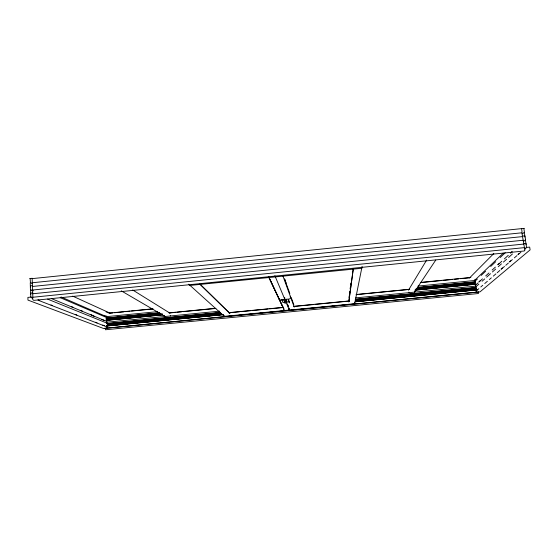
<?xml version="1.0" encoding="UTF-8"?>
<svg xmlns="http://www.w3.org/2000/svg" width="558" height="558" viewBox="0 0 558 558"><rect width="100%" height="100%" fill="white"/><g stroke="black" fill="none" stroke-linecap="round" stroke-linejoin="round"><path stroke-width="0.84" d="M289.204 310.074L224.532 316.33M348.973 297.588L349.203 295.873M349.531 293.299L349.768 291.583M350.103 289.009L350.34 287.3M350.668 284.726L350.905 283.011M348.792 301.808L353.291 268.768L348.806 301.801M274.871 275.701L289.323 310.06L354.623 303.712L354.721 302.645M362.044 266.682L354.623 303.719M165.133 316.505L164.024 315.577M170.441 315.563L170.204 316.058M293.871 309.627L294.066 309.272M229.408 315.898L229.603 315.542M408.456 290.209L426.633 260.098M435.77 260.042L414.357 292.162M414.615 292.127L415.124 291.36M32.183 283.443L31.046 283.185L31.032 282.439L30.251 282.725L30.418 289.623L31.213 289.735L31.234 290.474L32.141 290.383M30.613 289.79L30.795 297.107M522.581 233.788L524.436 232.247L523.843 228.396M523.718 241.258L525.58 239.71L524.262 232.456M526.557 247.417L525.406 239.919M477.976 282.962L475.311 285.431L475.521 286.945M469.529 277.954L493.83 253.506M521.918 232.986L524.443 247.717M474.474 280.548L503.225 253.179M474.858 281.392L477.39 279.007M481.184 275.429L485.613 271.258M490.67 266.487L495.727 261.709M500.156 257.538L505.22 252.767M478.743 282.02L480.02 280.855M497.813 264.666L499.082 263.509M510.535 253.046L511.979 251.665M479.266 281.79L482.489 278.854M485.711 275.917L488.934 272.981M492.149 270.044L495.371 267.108M497.952 264.757L501.816 261.228M504.39 258.884L508.261 255.355M510.835 253.004L512.125 251.832M475.639 287.035L478.869 284.141M482.098 281.239L484.679 278.916M486.618 277.18L490.496 273.699M492.428 271.962L495.657 269.061M498.238 266.745L501.468 263.843M503.407 262.1L506.636 259.205M508.575 257.461L512.446 253.981M501.112 269.033L502.416 267.896M509.454 261.883L510.751 260.753M517.901 254.553L519.198 253.423M478.82 288.688L476.093 291.081L476.246 292.204M480.794 286.979L482.761 285.264M484.735 283.555L487.371 281.274M489.345 279.558L491.319 277.849M493.286 276.14L495.923 273.859M497.234 272.716L499.87 270.435M501.182 269.291L504.474 266.438M505.785 265.301L508.422 263.02M509.733 261.876L512.363 259.596M514.337 257.887L516.973 255.606M518.284 254.462L520.921 252.181M478.736 292.127L478.394 293.529L105.497 329.764L105.364 328.753L104.716 328.509M32.183 278.261L29.72 278.623M32.859 297.344L32.169 278.623L524.304 228.355M32.476 282.739L522.155 232.77M32.58 286.456L522.741 236.578M32.664 290.027L523.292 240.233M32.238 285.668L30.523 285.842L30.55 286.952M522.93 236.069L524.778 235.881L524.952 237.017M524.067 243.546L525.922 243.358L526.096 244.502M32.427 292.971L30.704 293.145L30.732 294.261M32.762 293.759L523.878 244.055M32.559 298.063L31.415 297.791L31.394 297.044L27.9 297.4L27.963 300.106L103.544 328.474L478.645 292.029M524.862 248.756L526.027 248.247L525.908 247.48L529.675 247.103L530.1 249.886L480.061 291.834L104.702 328.348M275.38 276.901L361.856 268.265L362.086 266.982M109.124 313.108L152.885 308.804M420.83 282.418L470.868 277.493M109.208 313.261L112.842 312.905M114.348 312.759L123.981 311.81M125.494 311.664L129.979 311.218M131.493 311.071L152.92 308.965M420.711 282.592L441.566 280.541M443.115 280.388L452.705 279.446M454.317 279.286L458.704 278.854M460.35 278.693L469.836 277.758M279.042 299.011L279.718 299.953L284.671 299.465M106.076 316.693L157.509 311.671M417.956 286.087L475.256 280.458M281.727 300.106L283.694 299.911L285.187 303.357L284.252 300.79M106.194 318.06L158.953 312.885M417.342 287.551L475.402 281.86M106.159 318.2L159.79 312.94M417.377 287.691L475.451 281.999M106.166 318.353L159.804 313.094M417.398 287.844L475.472 282.153M106.159 319.071L159.811 313.819M168.976 312.878L215.43 308.323M356.332 294.484L409.718 289.253M417.503 288.577L474.739 282.969M169.632 312.968L176.063 312.334M177.346 312.208L181.629 311.789M182.94 311.664L215.925 308.428M356.067 294.666L358.02 294.471M359.533 294.324L386.436 291.688M388.117 291.527L409.614 289.421M106.166 319.343L162.427 313.84M415.808 289.023L474.774 283.248M106.194 320.125L162.504 314.572M415.877 289.776L475.758 283.945M106.243 320.264L162.511 314.754M415.033 290.034L475.751 284.099M106.264 320.418L162.671 314.921M415.033 290.223L475.765 284.259M107.185 322.161L219.754 311.162M355.662 297.888L476.044 286.115M106.438 323.612L220.48 312.48M356.116 299.241L475.332 287.6M107.262 323.668L220.473 312.62M355.272 299.458L476.246 287.656M107.269 323.821L220.48 312.773M355.293 299.618L476.267 287.809M107.262 324.547L221.38 313.415M228.794 312.675L283.457 307.339M293.975 306.314L349.315 300.922M355.376 300.35L476.399 288.542M228.933 312.808L239.508 311.776M241.063 311.629L250.765 310.68M252.328 310.527L268.077 308.993M269.66 308.839L283.527 307.486M293.906 306.475L313.889 304.522M315.423 304.375L349.294 301.069M107.276 324.819L221.4 313.694M355.397 300.664L476.441 288.821M106.438 325.684L222.342 314.349M355.481 301.376L476.553 289.609M106.48 325.83L223.214 314.447M355.502 301.55L476.546 289.762M106.487 325.977L222.635 314.656M355.223 301.739L476.567 289.916M106.543 325.998L223.249 314.621M355.516 301.739L477.397 289.86M38.223 300.26L106.997 326.932M37.993 299.904L39.611 300.539M50.945 304.94L52.564 305.575M75.239 314.384L76.858 315.012M95.474 322.252L97.099 322.88M102.763 325.084L104.381 325.719M47.625 299.123L106.822 323.075M92.175 315.465L94.574 316.456M101.779 319.42L104.179 320.411M71.354 306.572L72.952 307.235M80.959 310.534L82.556 311.197M90.563 314.503L92.161 315.158M51.566 298.649L106.745 321.38M60.215 297.658L106.578 317.53M61.01 296.975L106.564 316.679M106.041 311.831L108.412 312.905M72.659 296.11L110.603 313.38M121.239 290.823L165.182 316.484M132.651 289.958L169.918 313.122M408.902 292.099L409.363 292.65M290.265 296.2L290.425 297.812L289.86 298.955L284.845 299.395M30.425 282.501L30.146 278.582M224.532 316.365L223.8 315.396M188.709 284.21L224.274 316.295M200.364 284.552L229.805 313.359M199.757 284.001L229.819 313.401M268.816 277.047L283.862 309.104M268.496 276.705L283.869 309.216M268.719 276.754L284.05 309.453M287.398 304.075L288.367 306.398M285.696 300.176L286.666 302.499M287.314 304.047L288.277 306.37M286.303 299.758L287.279 302.136L289.086 301.955L289.037 301.459M288.235 299.465L289.595 302.924L289.546 302.436M288.737 300.35L289.274 301.739M282.871 275.861L294.254 307.13M284.587 279.007L286.666 284.88M286.889 285.396L288.898 291.011M288.96 291.248L289.825 293.641M291.248 297.602L293.815 304.724M284.65 279.056L286.08 283.046M105.127 316.079L105.016 315.528M188.604 284.322L189.79 285.445L275.164 276.921L275.15 276.538M521.632 228.522L522.016 231.968M474.53 279.788L474.739 281.302M289.051 309.411L288.939 308.428M289.016 307.995L289.142 309.355M284.664 297.365L284.782 298.718M284.594 301.899L284.643 302.394L282.962 302.555L281.853 299.688M106.613 315.933L106.676 317.418M106.857 321.471L106.92 322.963M107.101 327.023L107.15 328.125M33.006 290.167L33.027 290.899M475.416 279.314L475.416 279.691M524.918 249.907L524.304 250.988L33.787 300.385L32.727 299.513L32.671 297.268L524.569 247.613L524.918 249.907"/></g></svg>
